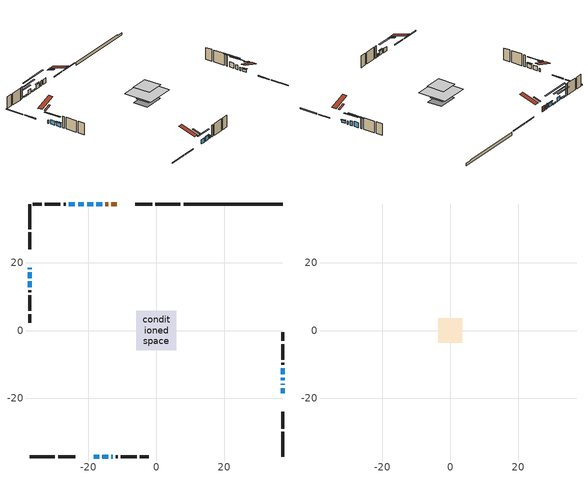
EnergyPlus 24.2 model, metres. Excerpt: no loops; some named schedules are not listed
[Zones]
conditioned space
 floor outside (Floor1 construction): -2.88,-2.88 -2.88,2.88 2.88,2.88 2.88,-2.88 z0.43
 floor adiabatic (AdiabaticFloorConstruction): -5.86,-5.86 -5.86,5.86 5.86,5.86 5.86,-5.86 z2.87
 floor foundation (Slab1 construction): -4.27,-3.05 -4.27,3.05 4.27,3.05 4.27,-3.05 z-0.79
 wall outside (RimJoist1 construction): 7.15,37.34 -0.28,37.34 / -37.34,-37.34 -29.91,-37.34 / -37.34,37.34 -37.34,29.91 / 37.34,-37.34 37.34,-29.91 z0.43:0.73
 wall outside (RimJoist2 construction): -1.21,37.34 -6.26,37.34 / -28.98,-37.34 -23.94,-37.34 / -37.34,28.98 -37.34,23.94 / 37.34,-28.98 37.34,-23.94 z0.43:0.73
 wall outside (AdiabaticWallConstruction 1): -11.67,37.34 -13.21,37.34 / -14.14,37.34 -15.04,37.34 z0.43:2.46
 wall outside (AdiabaticWallConstruction): -37.34,18.52 -37.34,18.13 / -13.21,-37.34 -12.87,-37.34 / 37.34,-16.07 37.34,-15.68 z0.43:1.65; -18.52,-37.34 -16.79,-37.34 / -37.34,17.2 -37.34,15.48 / -15.97,37.34 -17.7,37.34 / -15.87,-37.34 -14.14,-37.34 / -37.34,14.55 -37.34,12.82 / 37.34,-14.75 37.34,-13.88 / -21.33,37.34 -23.06,37.34 z0.43:2.16; 37.34,-18.52 37.34,-17 z0.43:1.5; -18.63,37.34 -20.41,37.34 z0.43:0.91; 37.34,-12.96 37.34,-11.08 z0.43:2.56; -23.99,37.34 -25.82,37.34 z0.43:1.04
 wall outside (Wall1 construction): -26.75,37.34 -27.35,37.34 / -11.94,-37.34 -11.34,-37.34 / -37.34,11.89 -37.34,11.29 / 37.34,-10.15 37.34,-9.55 z0.43:5.31
 wall outside (Wall2 construction): -28.28,37.34 -32.88,37.34 / -10.41,-37.34 -5.81,-37.34 / -37.34,10.36 -37.34,5.76 / 37.34,-8.62 37.34,-4.02 z0.43:5.31
 wall outside (Wall3 construction): -33.8,37.34 -36.41,37.34 / -4.88,-37.34 -2.28,-37.34 / -37.34,4.83 -37.34,2.23 / 37.34,-3.09 37.34,-0.48 z0.43:5.31
 wall foundation (FoundationWall1 construction): 8.08,37.34,-0.79 8.08,37.34,0.43 34.41,37.34,0.43 34.41,37.34,0.14 37.34,37.34,0.14 37.34,37.34,-0.79
 window (WindowConstruction 10): -37.34,18.52 -37.34,18.13 z0.43:1.65
 window (WindowConstruction 4): -18.52,-37.34 -16.79,-37.34 z0.43:2.16
 window (WindowConstruction 5): -37.34,17.2 -37.34,15.48 z0.43:2.16
 window (WindowConstruction 6): 37.34,-18.52 37.34,-17 z0.43:1.5
 window (WindowConstruction 7): -15.97,37.34 -17.7,37.34 z0.43:2.16
 window (WindowConstruction 8): -15.87,-37.34 -14.14,-37.34 z0.43:2.16
 window (WindowConstruction 11): -13.21,-37.34 -12.87,-37.34 z0.43:1.65
 window (WindowConstruction 9): -37.34,14.55 -37.34,12.82 z0.43:2.16
 window (WindowConstruction 13): -18.63,37.34 -20.41,37.34 z0.43:0.91
 window (WindowConstruction 12): 37.34,-16.07 37.34,-15.68 z0.43:1.65
 window (WindowConstruction): 37.34,-14.75 37.34,-13.89 z0.43:2.16
 window (WindowConstruction 1): 37.34,-12.96 37.34,-11.08 z0.43:2.56
 window (WindowConstruction 2): -21.33,37.34 -23.06,37.34 z0.43:2.16
 window (WindowConstruction 3): -23.99,37.34 -25.82,37.34 z0.43:1.04
 door (Door): -11.67,37.34 -13.21,37.34 z0.43:2.46
 door (Door 1): -14.14,37.34 -15.04,37.34 z0.43:2.46
 ceiling adiabatic (AdiabaticFloorConstruction): 5.86,-5.86 5.86,5.86 -5.86,5.86 -5.86,-5.86 z2.87
 roof outside (Roof2 construction): -10.74,37.34,5.31 -10.74,34.39,6.29 -9.96,34.39,6.29 -9.96,37.34,5.31; -19.45,-37.34,5.31 -19.45,-34.39,6.29 -20.23,-34.39,6.29 -20.23,-37.34,5.31; -37.34,19.45,5.31 -34.39,19.45,6.29 -34.39,20.23,6.29 -37.34,20.23,5.31; 37.34,-19.45,5.31 34.39,-19.45,6.29 34.39,-20.23,6.29 37.34,-20.23,5.31
attic - vented
 floor to conditioned space (Floor2 construction Reversed): -3.61,-3.61 -3.61,3.61 3.61,3.61 3.61,-3.61 z5.31
 roof outside (Roof1 construction): -9.04,37.34,5.31 -9.04,30.32,7.65 -7.18,30.32,7.65 -7.18,37.34,5.31; -21.16,-37.34,5.31 -21.16,-30.32,7.65 -23.01,-30.32,7.65 -23.01,-37.34,5.31; -37.34,21.16,5.31 -30.32,21.16,7.65 -30.32,23.01,7.65 -37.34,23.01,5.31; 37.34,-21.16,5.31 30.32,-21.16,7.65 30.32,-23.01,7.65 37.34,-23.01,5.31
shading: -14.15,-37.34 -21.16,-37.34 -21.16,-37.75 -14.15,-37.75 z4.8; -37.34,12.84 -37.34,19.84 -37.75,19.84 -37.75,12.84 z4.8; 37.34,-16.79 37.34,-18.72 37.75,-18.72 37.75,-16.79 z1.7; -17.9,37.34 -15.77,37.34 -15.77,37.75 -17.9,37.75 z2.36; -13.94,-37.34 -16.07,-37.34 -16.07,-37.75 -13.94,-37.75 z2.36; -37.34,12.62 -37.34,14.75 -37.75,14.75 -37.75,12.62 z2.36; -25.82,37.34 -13.22,37.34 -13.22,37.75 -25.82,37.75 z6.32; 37.34,-11.25 37.34,-17.39 37.75,-17.39 37.75,-11.25 z4.8; 37.34,-8.44 37.34,-15.6 37.75,-15.6 37.75,-8.44 z5.2; -25.7,37.34 -18.69,37.34 -18.69,37.75 -25.7,37.75 z4.8; -28.46,37.34 -21.35,37.34 -21.35,37.75 -28.46,37.75 z3.68
[Building]
Building 1: Terrain=Suburbs
[Site:Location]
Erieau AUT_ON: Latitude {deg}=42.25; Longitude {deg}=-81.9; Time Zone {hr}=-5; Elevation {m}=178; Keep Site Location Information=Yes
[Site:GroundTemperature:Shallow]
5.2292, 3.30147, 3.1471, 4.0619, 7.73432, 11.3896, 14.5586, 16.5661, 16.7366, 15.1039, 12.0157, 8.47254
[Site:WaterMainsTemperature]
Calculation Method=Schedule; Temperature Schedule=mains temperature schedule
[Material] Roughness=Rough; Thermal Absorptance=0.9
Name | Thickness {m} | Conductivity {W/m-K} | Density {kg/m3} | Specific Heat {J/kg-K} | Solar Absorptance | Visible Absorptance
asphalt or fiberglass shingles | 0.00635 | 0.162714 | 1121.4 | 1465.45 | 0.4 | 0.4
ceiling stud and cavity | 0.0889 | 7.21176 | 20.9862 | 1087.66 | 0.7 | 0.7
concrete 4.0 in. | 0.1016 | 1.803125 | 2242.8 | 837.4 | 0.7 | 0.7
concrete 8.0 in. | 0.2032 | 1.803125 | 2242.8 | 837.4 | 0.7 | 0.7
door material | 0.04445 | 0.0451087 | 512.64 | 1214.23 | 0.7 | 0.7
door material 1 | 0.04445 | 0.188738 | 512.64 | 1214.23 | 0.7 | 0.7
floor covering | 0.0127 | 0.0433444 | 54.468 | 1339.84 | 0.6 | 0.6
floor rigid ins; wall rigid ins | 0.512978 | 0.029427 | 32.04 | 1214.23 | 0.7 | 0.7
floor stud and cavity | 0.1397 | 1.58053 | 92.3553 | 1139.71 | 0.7 | 0.7
floor stud and cavity 1 | 0.1397 | 1.75129 | 37.0049 | 1207.88 | 0.7 | 0.7
furniture material conditioned space 1 | 0.1524 | 0.115458 | 640.8 | 1214.23 | 0.6 | 0.6
gypsum board | 0.0127 | 0.160291 | 801 | 837.4 | 0.6 | 0.6
gypsum board 1 | 0.00254 | 0.160291 | 801 | 837.4 | 0.6 | 0.6
osb sheathing 0.5 in. | 0.0127 | 0.115458 | 512.64 | 1214.23 | 0.7 | 0.7
osb sheathing 0.75 in. | 0.01905 | 0.115458 | 512.64 | 1214.23 | 0.7 | 0.7
rim joist stud and cavity | 0.0508 | 0.177588 | 50.32683 | 1063.81 | 0.6 | 0.6
rim joist stud and cavity 1 | 0.0508 | 0.126838 | 50.32683 | 1063.81 | 0.6 | 0.6
roof stud and cavity | 0.2032 | 0.129259 | 78.34581 | 1123.46 | 0.7 | 0.7
wall stud and cavity | 0.1397 | 0.108238 | 139.0536 | 1170.24 | 0.7 | 0.7
wall stud and cavity 1 | 0.1397 | 0.881628 | 139.0536 | 1170.24 | 0.7 | 0.7
wall stud and cavity 2 | 0.1397 | 0.86246 | 139.0536 | 1170.24 | 0.7 | 0.7
wall stud and cavity 3 | 0.0889 | 0.380278 | 52.3479 | 1209.89 | 0.7 | 0.7
wall stud and cavity 4 | 0.0889 | 0.391764 | 83.0341 | 1211.67 | 0.7 | 0.7
wood siding | 0.0254 | 0.102417 | 544.68 | 1172.36 | 0.74 | 0.74
wood siding 1; wood siding 2; wood siding 3 | 0.0254 | 0.102417 | 544.68 | 1172.36 | 0.7 | 0.7
[WindowMaterial:SimpleGlazingSystem]
Name | U-Factor {W/m2-K} | Solar Heat Gain Coefficient
WindowMaterial | 2.97414 | 0.57
WindowMaterial 1 | 2.97073 | 0.6
WindowMaterial 2 | 3.0383 | 0.46
WindowMaterial 3 | 3.01672 | 0.51
WindowMaterial 4 | 2.992306 | 0.59
WindowMaterial 5 | 5.20843 | 0.66
WindowMaterial 6 | 3.05079 | 0.43
[Construction]
AdiabaticFloorConstruction: floor stud and cavity 1, floor rigid ins, osb sheathing 0.75 in., floor covering
AdiabaticWallConstruction: wood siding 2, wall rigid ins, wall stud and cavity 3, gypsum board
AdiabaticWallConstruction 1: wood siding 3, wall rigid ins, wall stud and cavity 3, gypsum board
Door: door material
Door 1: door material 1
Floor1 construction: floor stud and cavity, osb sheathing 0.75 in., floor covering
Floor2 construction Reversed: gypsum board 1, ceiling stud and cavity
FoundationWall1 construction: concrete 8.0 in.
furniture construction conditioned space 1: furniture material conditioned space 1
PartitionWallConstruction: gypsum board, wall stud and cavity 4, gypsum board
RimJoist1 construction: wood siding 1, rim joist stud and cavity
RimJoist2 construction: wood siding 1, rim joist stud and cavity 1
Roof1 construction: asphalt or fiberglass shingles
Roof2 construction: asphalt or fiberglass shingles, osb sheathing 0.75 in., roof stud and cavity, gypsum board
Slab1 construction: concrete 4.0 in.
Wall1 construction: wood siding, osb sheathing 0.5 in., wall stud and cavity, gypsum board
Wall2 construction: wood siding, osb sheathing 0.5 in., wall stud and cavity 1, gypsum board
Wall3 construction: wood siding, osb sheathing 0.5 in., wall stud and cavity 2, gypsum board
WindowConstruction; WindowConstruction 2; WindowConstruction 4; WindowConstruction 5; WindowConstruction 7; WindowConstruction 8; WindowConstruction 9: WindowMaterial
WindowConstruction 1: WindowMaterial 1
WindowConstruction 10; WindowConstruction 12: WindowMaterial 4
WindowConstruction 11: WindowMaterial 5
WindowConstruction 13: WindowMaterial 6
WindowConstruction 3: WindowMaterial 2
WindowConstruction 6: WindowMaterial 3
[Zone] Multiplier=1; Part of Total Floor Area=Yes
Name | Volume {m3}
attic - vented | 19.7801
conditioned space | 471.7
[Space]
Name | Zone | Volume {m3}
attic - vented 1 | attic - vented | 19.7801
conditioned space 1 | conditioned space | 471.7
[ZoneInfiltration:EffectiveLeakageArea]
infil attic - vented 1: Zone or Space=attic - vented 1; Schedule=Always On Discrete; Effective Air Leakage Area {cm2}=2497.44; Stack Coefficient=0.000162851; Wind Coefficient=8.62214e-06
[ZoneMixing]
whole house fan mix: Zone or Space=attic - vented; Schedule=Always On Continuous; Design Flow Rate Calculation Method=Flow/Zone; Design Flow Rate {m3/s}=0; Source Zone or Space=conditioned space
[SurfaceProperty:ExposedFoundationPerimeter]
Slab1: Exposed Perimeter Calculation Method=TotalExposedPerimeter; Total Exposed Perimeter {m}=29.262
[InternalMass] Zone or ZoneList=conditioned space; Space or SpaceList=conditioned space 1
Name | Construction | Surface Area {m2}
furniture mass conditioned space 1 | furniture construction conditioned space 1 | 89.0359
partition wall mass | PartitionWallConstruction | 222.59
[Lights]
interior lighting: Zone or ZoneList or Space or SpaceList=conditioned space 1; Schedule=interior lighting schedule; Design Level Calculation Method=LightingLevel; Lighting Level {W}=343.2; Return Air Fraction=0; Fraction Radiant=0.6; Fraction Visible=0.2; Fraction Replaceable=1
[People]
occupants: Zone or ZoneList or Space or SpaceList=conditioned space 1; Number of People Schedule=occupants schedule; Number of People Calculation Method=People; Number of People=3; Fraction Radiant=0.314171; Sensible Heat Fraction=0.56303; Activity Level Schedule=occupants activity schedule; Carbon Dioxide Generation Rate {m3/s-W}=0; Enable ASHRAE 55 Comfort Warnings=No; Mean Radiant Temperature Calculation Type=EnclosureAveraged
[ElectricEquipment] Zone or ZoneList or Space or SpaceList=conditioned space 1; Design Level Calculation Method=EquipmentLevel
Name | Schedule | Design Level {W} | Fraction Latent | Fraction Radiant | Fraction Lost
clothes dryer | clothes dryer schedule | 140.772 | 0.015 | 0.081 | 0.85
clothes washer | clothes washer schedule | 32.1985 | 0.03 | 0.162 | 0.7
cooking range | cooking range schedule | 215.147 | 0.08 | 0.432 | 0.2
dishwasher | dishwasher schedule | 66.8632 | 0.3 | 0.18 | 0.4
fridge | fridge schedule | 72.9452 | 0 | 0.6 | 0
mech vent bath fan 0 | mech vent bath fan 0 schedule | 50.2 | 0 | 0 | 1
mech vent house fan | mech vent house fan schedule | 0 | 0 | 0 | 1
mech vent house fan cfis | mech vent house fan cfis schedule | 0 | 0 | 0 | 0
misc plug loads | misc plug loads schedule | 494.7 | 0.045 | 0.513 | 0.1
whole house fan | Always On Discrete | 0 | 0 | 0 | 1
[OtherEquipment] Zone or ZoneList or Space or SpaceList=conditioned space 1; Design Level Calculation Method=EquipmentLevel
Name | Fuel Type | Schedule | Design Level {W} | Fraction Latent | Fraction Radiant | Fraction Lost
clothes dryer 1 | Electricity | clothes dryer schedule | 0 | 0.015 | 0.081 | 0.85
cooking range 1 | Electricity | cooking range schedule | 0 | 0.08 | 0.432 | 0.2
general water use latent | None | general water use schedule | 62.594 | 1 | 0 | 0
general water use sensible | None | general water use schedule | -61.6891 | 0 | 0.6 | 0
mech vent house fan latent load | None | Always On Discrete | 0 | 1 | 0 | 0
mech vent house fan sensible load | None | Always On Discrete | 0 | 0 | 0 | 0
water heater energy adjustment1 | NaturalGas | Always On Discrete | 0.01 | 0 | 0 | 1
[ZoneInfiltration:DesignFlowRate] Zone or ZoneList or Space or SpaceList=conditioned space 1; Schedule=Always On Discrete; Design Flow Rate Calculation Method=Flow/Zone; Design Flow Rate {m3/s}=0
infil flow; natural vent flow; whole house fan flow
[Foundation:Kiva]
Foundation Kiva 1: Initial Indoor Air Temperature {C}=18; Wall Height Above Grade {m}=0.429981; Wall Depth Below Slab {m}=0.2032
[Foundation:Kiva:Settings]
Soil Conductivity {W/m-K}=0.849921; Soil Density {kg/m3}=1842.3; Soil Specific Heat {J/kg-K}=418.7; Ground Solar Absorptivity=0.9; Ground Thermal Absorptivity=0.9; Ground Surface Roughness {m}=0.03; Far-Field Width {m}=40; Deep-Ground Boundary Condition=ZeroFlux; Deep-Ground Depth {m}=40; Minimum Cell Dimension {m}=0.2; Maximum Cell Growth Coefficient=3; Simulation Timestep=Timestep
[Exterior:Lights]
exterior lighting: Schedule=exterior lighting schedule; Design Level {W}=75.6
[Schedule:Constant]
Name | Hourly Value
Always On Continuous; mech vent house fan schedule; mech vent house fan cfis schedule; Always On Discrete | 1
occupants activity schedule | 117.228
fridge schedule | 0
[Schedule:Week:Daily]
interior lighting schedule Week Rule - Jan1-Jan27: interior lighting schedule day, interior lighting schedule day, interior lighting schedule day, interior lighting schedule day, interior lighting schedule day, interior lighting schedule day, interior lighting schedule day, interior lighting schedule default day, interior lighting schedule default day, interior lighting schedule default day, interior lighting schedule default day, interior lighting schedule default day
interior lighting schedule Week Rule - Jan28-Feb3: interior lighting schedule day, interior lighting schedule day, interior lighting schedule day, interior lighting schedule day, interior lighting schedule day 1, interior lighting schedule day 1, interior lighting schedule day 1, interior lighting schedule default day, interior lighting schedule default day, interior lighting schedule default day, interior lighting schedule default day, interior lighting schedule default day
interior lighting schedule Week Rule - Feb4-Feb24: interior lighting schedule day 1, interior lighting schedule day 1, interior lighting schedule day 1, interior lighting schedule day 1, interior lighting schedule day 1, interior lighting schedule day 1, interior lighting schedule day 1, interior lighting schedule default day, interior lighting schedule default day, interior lighting schedule default day, interior lighting schedule default day, interior lighting schedule default day
interior lighting schedule Week Rule - Feb25-Mar3: interior lighting schedule day 1, interior lighting schedule day 1, interior lighting schedule day 1, interior lighting schedule day 1, interior lighting schedule day 2, interior lighting schedule day 2, interior lighting schedule day 2, interior lighting schedule default day, interior lighting schedule default day, interior lighting schedule default day, interior lighting schedule default day, interior lighting schedule default day
interior lighting schedule Week Rule - Mar4-Mar31: interior lighting schedule day 2, interior lighting schedule day 2, interior lighting schedule day 2, interior lighting schedule day 2, interior lighting schedule day 2, interior lighting schedule day 2, interior lighting schedule day 2, interior lighting schedule default day, interior lighting schedule default day, interior lighting schedule default day, interior lighting schedule default day, interior lighting schedule default day
interior lighting schedule Week Rule - Apr1-Apr28: interior lighting schedule day 3, interior lighting schedule day 3, interior lighting schedule day 3, interior lighting schedule day 3, interior lighting schedule day 3, interior lighting schedule day 3, interior lighting schedule day 3, interior lighting schedule default day, interior lighting schedule default day, interior lighting schedule default day, interior lighting schedule default day, interior lighting schedule default day
interior lighting schedule Week Rule - Apr29-May5: interior lighting schedule day 3, interior lighting schedule day 3, interior lighting schedule day 4, interior lighting schedule day 4, interior lighting schedule day 4, interior lighting schedule day 4, interior lighting schedule day 4, interior lighting schedule default day, interior lighting schedule default day, interior lighting schedule default day, interior lighting schedule default day, interior lighting schedule default day
interior lighting schedule Week Rule - May6-May26: interior lighting schedule day 4, interior lighting schedule day 4, interior lighting schedule day 4, interior lighting schedule day 4, interior lighting schedule day 4, interior lighting schedule day 4, interior lighting schedule day 4, interior lighting schedule default day, interior lighting schedule default day, interior lighting schedule default day, interior lighting schedule default day, interior lighting schedule default day
interior lighting schedule Week Rule - May27-Jun2: interior lighting schedule day 4, interior lighting schedule day 4, interior lighting schedule day 4, interior lighting schedule day 4, interior lighting schedule day 4, interior lighting schedule day 5, interior lighting schedule day 5, interior lighting schedule default day, interior lighting schedule default day, interior lighting schedule default day, interior lighting schedule default day, interior lighting schedule default day
interior lighting schedule Week Rule - Jun3-Jun30: interior lighting schedule day 5, interior lighting schedule day 5, interior lighting schedule day 5, interior lighting schedule day 5, interior lighting schedule day 5, interior lighting schedule day 5, interior lighting schedule day 5, interior lighting schedule default day, interior lighting schedule default day, interior lighting schedule default day, interior lighting schedule default day, interior lighting schedule default day
interior lighting schedule Week Rule - Jul1-Jul28: interior lighting schedule day 6, interior lighting schedule day 6, interior lighting schedule day 6, interior lighting schedule day 6, interior lighting schedule day 6, interior lighting schedule day 6, interior lighting schedule day 6, interior lighting schedule default day, interior lighting schedule default day, interior lighting schedule default day, interior lighting schedule default day, interior lighting schedule default day
interior lighting schedule Week Rule - Jul29-Aug4: interior lighting schedule day 6, interior lighting schedule day 6, interior lighting schedule day 6, interior lighting schedule day 7, interior lighting schedule day 7, interior lighting schedule day 7, interior lighting schedule day 7, interior lighting schedule default day, interior lighting schedule default day, interior lighting schedule default day, interior lighting schedule default day, interior lighting schedule default day
interior lighting schedule Week Rule - Aug5-Aug25: interior lighting schedule day 7, interior lighting schedule day 7, interior lighting schedule day 7, interior lighting schedule day 7, interior lighting schedule day 7, interior lighting schedule day 7, interior lighting schedule day 7, interior lighting schedule default day, interior lighting schedule default day, interior lighting schedule default day, interior lighting schedule default day, interior lighting schedule default day
interior lighting schedule Week Rule - Aug26-Sep1: interior lighting schedule day 7, interior lighting schedule day 7, interior lighting schedule day 7, interior lighting schedule day 7, interior lighting schedule day 7, interior lighting schedule day 7, interior lighting schedule day 8, interior lighting schedule default day, interior lighting schedule default day, interior lighting schedule default day, interior lighting schedule default day, interior lighting schedule default day
interior lighting schedule Week Rule - Sep2-Sep29: interior lighting schedule day 8, interior lighting schedule day 8, interior lighting schedule day 8, interior lighting schedule day 8, interior lighting schedule day 8, interior lighting schedule day 8, interior lighting schedule day 8, interior lighting schedule default day, interior lighting schedule default day, interior lighting schedule default day, interior lighting schedule default day, interior lighting schedule default day
interior lighting schedule Week Rule - Sep30-Oct6: interior lighting schedule day 8, interior lighting schedule day 9, interior lighting schedule day 9, interior lighting schedule day 9, interior lighting schedule day 9, interior lighting schedule day 9, interior lighting schedule day 9, interior lighting schedule default day, interior lighting schedule default day, interior lighting schedule default day, interior lighting schedule default day, interior lighting schedule default day
interior lighting schedule Week Rule - Oct7-Oct27: interior lighting schedule day 9, interior lighting schedule day 9, interior lighting schedule day 9, interior lighting schedule day 9, interior lighting schedule day 9, interior lighting schedule day 9, interior lighting schedule day 9, interior lighting schedule default day, interior lighting schedule default day, interior lighting schedule default day, interior lighting schedule default day, interior lighting schedule default day
interior lighting schedule Week Rule - Oct28-Nov3: interior lighting schedule day 9, interior lighting schedule day 9, interior lighting schedule day 9, interior lighting schedule day 9, interior lighting schedule day 10, interior lighting schedule day 10, interior lighting schedule day 10, interior lighting schedule default day, interior lighting schedule default day, interior lighting schedule default day, interior lighting schedule default day, interior lighting schedule default day
interior lighting schedule Week Rule - Nov4-Nov24: interior lighting schedule day 10, interior lighting schedule day 10, interior lighting schedule day 10, interior lighting schedule day 10, interior lighting schedule day 10, interior lighting schedule day 10, interior lighting schedule day 10, interior lighting schedule default day, interior lighting schedule default day, interior lighting schedule default day, interior lighting schedule default day, interior lighting schedule default day
interior lighting schedule Week Rule - Nov25-Dec1: interior lighting schedule day 10, interior lighting schedule day 10, interior lighting schedule day 10, interior lighting schedule day 10, interior lighting schedule day 10, interior lighting schedule day 10, interior lighting schedule day 11, interior lighting schedule default day, interior lighting schedule default day, interior lighting schedule default day, interior lighting schedule default day, interior lighting schedule default day
interior lighting schedule Week Rule - Dec2-Dec31: interior lighting schedule day 11, interior lighting schedule day 11, interior lighting schedule day 11, interior lighting schedule day 11, interior lighting schedule day 11, interior lighting schedule day 11, interior lighting schedule day 11, interior lighting schedule default day, interior lighting schedule default day, interior lighting schedule default day, interior lighting schedule default day, interior lighting schedule default day
occupants schedule Week Rule - Jan1-Dec31: occupants schedule day, occupants schedule day, occupants schedule day, occupants schedule day, occupants schedule day, occupants schedule day, occupants schedule day, occupants schedule default day, occupants schedule default day, occupants schedule default day, occupants schedule default day, occupants schedule default day
clothes dryer schedule Week Rule - Jan1-Dec31: clothes dryer schedule day, clothes dryer schedule day, clothes dryer schedule day, clothes dryer schedule day, clothes dryer schedule day, clothes dryer schedule day, clothes dryer schedule day, clothes dryer schedule default day, clothes dryer schedule default day, clothes dryer schedule default day, clothes dryer schedule default day, clothes dryer schedule default day
clothes washer schedule Week Rule - Jan1-Dec31: clothes washer schedule day, clothes washer schedule day, clothes washer schedule day, clothes washer schedule day, clothes washer schedule day, clothes washer schedule day, clothes washer schedule day, clothes washer schedule default day, clothes washer schedule default day, clothes washer schedule default day, clothes washer schedule default day, clothes washer schedule default day
cooking range schedule Week Rule - Jan1-Dec31: cooking range schedule day, cooking range schedule day, cooking range schedule day, cooking range schedule day, cooking range schedule day, cooking range schedule day, cooking range schedule day, cooking range schedule default day, cooking range schedule default day, cooking range schedule default day, cooking range schedule default day, cooking range schedule default day
dishwasher schedule Week Rule - Jan1-Dec31: dishwasher schedule day, dishwasher schedule day, dishwasher schedule day, dishwasher schedule day, dishwasher schedule day, dishwasher schedule day, dishwasher schedule day, dishwasher schedule default day, dishwasher schedule default day, dishwasher schedule default day, dishwasher schedule default day, dishwasher schedule default day
mech vent bath fan 0 schedule Week Rule - Jan1-Dec31: mech vent bath fan 0 schedule day, mech vent bath fan 0 schedule day, mech vent bath fan 0 schedule day, mech vent bath fan 0 schedule day, mech vent bath fan 0 schedule day, mech vent bath fan 0 schedule day, mech vent bath fan 0 schedule day, mech vent bath fan 0 schedule default day, mech vent bath fan 0 schedule default day, mech vent bath fan 0 schedule default day, mech vent bath fan 0 schedule default day, mech vent bath fan 0 schedule default day
misc plug loads schedule Week Rule - Jan1-Dec31: misc plug loads schedule day, misc plug loads schedule day, misc plug loads schedule day, misc plug loads schedule day, misc plug loads schedule day, misc plug loads schedule day, misc plug loads schedule day, misc plug loads schedule default day, misc plug loads schedule default day, misc plug loads schedule default day, misc plug loads schedule default day, misc plug loads schedule default day
general water use schedule Week Rule - Jan1-Dec31: general water use schedule day, general water use schedule day, general water use schedule day, general water use schedule day, general water use schedule day, general water use schedule day, general water use schedule day, general water use schedule default day, general water use schedule default day, general water use schedule default day, general water use schedule default day, general water use schedule default day
exterior lighting schedule Week Rule - Jan1-Jan27: exterior lighting schedule day, exterior lighting schedule day, exterior lighting schedule day, exterior lighting schedule day, exterior lighting schedule day, exterior lighting schedule day, exterior lighting schedule day, exterior lighting schedule default day, exterior lighting schedule default day, exterior lighting schedule default day, exterior lighting schedule default day, exterior lighting schedule default day
exterior lighting schedule Week Rule - Jan28-Feb3: exterior lighting schedule day, exterior lighting schedule day, exterior lighting schedule day, exterior lighting schedule day, exterior lighting schedule day 1, exterior lighting schedule day 1, exterior lighting schedule day 1, exterior lighting schedule default day, exterior lighting schedule default day, exterior lighting schedule default day, exterior lighting schedule default day, exterior lighting schedule default day
exterior lighting schedule Week Rule - Feb4-Feb24: exterior lighting schedule day 1, exterior lighting schedule day 1, exterior lighting schedule day 1, exterior lighting schedule day 1, exterior lighting schedule day 1, exterior lighting schedule day 1, exterior lighting schedule day 1, exterior lighting schedule default day, exterior lighting schedule default day, exterior lighting schedule default day, exterior lighting schedule default day, exterior lighting schedule default day
exterior lighting schedule Week Rule - Feb25-Mar3: exterior lighting schedule day 1, exterior lighting schedule day 1, exterior lighting schedule day 1, exterior lighting schedule day 1, exterior lighting schedule day 2, exterior lighting schedule day 2, exterior lighting schedule day 2, exterior lighting schedule default day, exterior lighting schedule default day, exterior lighting schedule default day, exterior lighting schedule default day, exterior lighting schedule default day
exterior lighting schedule Week Rule - Mar4-Mar31: exterior lighting schedule day 2, exterior lighting schedule day 2, exterior lighting schedule day 2, exterior lighting schedule day 2, exterior lighting schedule day 2, exterior lighting schedule day 2, exterior lighting schedule day 2, exterior lighting schedule default day, exterior lighting schedule default day, exterior lighting schedule default day, exterior lighting schedule default day, exterior lighting schedule default day
exterior lighting schedule Week Rule - Apr1-Apr28: exterior lighting schedule day 3, exterior lighting schedule day 3, exterior lighting schedule day 3, exterior lighting schedule day 3, exterior lighting schedule day 3, exterior lighting schedule day 3, exterior lighting schedule day 3, exterior lighting schedule default day, exterior lighting schedule default day, exterior lighting schedule default day, exterior lighting schedule default day, exterior lighting schedule default day
exterior lighting schedule Week Rule - Apr29-May5: exterior lighting schedule day 3, exterior lighting schedule day 3, exterior lighting schedule day 4, exterior lighting schedule day 4, exterior lighting schedule day 4, exterior lighting schedule day 4, exterior lighting schedule day 4, exterior lighting schedule default day, exterior lighting schedule default day, exterior lighting schedule default day, exterior lighting schedule default day, exterior lighting schedule default day
exterior lighting schedule Week Rule - May6-May26: exterior lighting schedule day 4, exterior lighting schedule day 4, exterior lighting schedule day 4, exterior lighting schedule day 4, exterior lighting schedule day 4, exterior lighting schedule day 4, exterior lighting schedule day 4, exterior lighting schedule default day, exterior lighting schedule default day, exterior lighting schedule default day, exterior lighting schedule default day, exterior lighting schedule default day
exterior lighting schedule Week Rule - May27-Jun2: exterior lighting schedule day 4, exterior lighting schedule day 4, exterior lighting schedule day 4, exterior lighting schedule day 4, exterior lighting schedule day 4, exterior lighting schedule day 5, exterior lighting schedule day 5, exterior lighting schedule default day, exterior lighting schedule default day, exterior lighting schedule default day, exterior lighting schedule default day, exterior lighting schedule default day
exterior lighting schedule Week Rule - Jun3-Jun30: exterior lighting schedule day 5, exterior lighting schedule day 5, exterior lighting schedule day 5, exterior lighting schedule day 5, exterior lighting schedule day 5, exterior lighting schedule day 5, exterior lighting schedule day 5, exterior lighting schedule default day, exterior lighting schedule default day, exterior lighting schedule default day, exterior lighting schedule default day, exterior lighting schedule default day
exterior lighting schedule Week Rule - Jul1-Jul28: exterior lighting schedule day 6, exterior lighting schedule day 6, exterior lighting schedule day 6, exterior lighting schedule day 6, exterior lighting schedule day 6, exterior lighting schedule day 6, exterior lighting schedule day 6, exterior lighting schedule default day, exterior lighting schedule default day, exterior lighting schedule default day, exterior lighting schedule default day, exterior lighting schedule default day
exterior lighting schedule Week Rule - Jul29-Aug4: exterior lighting schedule day 6, exterior lighting schedule day 6, exterior lighting schedule day 6, exterior lighting schedule day 7, exterior lighting schedule day 7, exterior lighting schedule day 7, exterior lighting schedule day 7, exterior lighting schedule default day, exterior lighting schedule default day, exterior lighting schedule default day, exterior lighting schedule default day, exterior lighting schedule default day
exterior lighting schedule Week Rule - Aug5-Aug25: exterior lighting schedule day 7, exterior lighting schedule day 7, exterior lighting schedule day 7, exterior lighting schedule day 7, exterior lighting schedule day 7, exterior lighting schedule day 7, exterior lighting schedule day 7, exterior lighting schedule default day, exterior lighting schedule default day, exterior lighting schedule default day, exterior lighting schedule default day, exterior lighting schedule default day
exterior lighting schedule Week Rule - Aug26-Sep1: exterior lighting schedule day 7, exterior lighting schedule day 7, exterior lighting schedule day 7, exterior lighting schedule day 7, exterior lighting schedule day 7, exterior lighting schedule day 7, exterior lighting schedule day 8, exterior lighting schedule default day, exterior lighting schedule default day, exterior lighting schedule default day, exterior lighting schedule default day, exterior lighting schedule default day
exterior lighting schedule Week Rule - Sep2-Sep29: exterior lighting schedule day 8, exterior lighting schedule day 8, exterior lighting schedule day 8, exterior lighting schedule day 8, exterior lighting schedule day 8, exterior lighting schedule day 8, exterior lighting schedule day 8, exterior lighting schedule default day, exterior lighting schedule default day, exterior lighting schedule default day, exterior lighting schedule default day, exterior lighting schedule default day
exterior lighting schedule Week Rule - Sep30-Oct6: exterior lighting schedule day 8, exterior lighting schedule day 9, exterior lighting schedule day 9, exterior lighting schedule day 9, exterior lighting schedule day 9, exterior lighting schedule day 9, exterior lighting schedule day 9, exterior lighting schedule default day, exterior lighting schedule default day, exterior lighting schedule default day, exterior lighting schedule default day, exterior lighting schedule default day
exterior lighting schedule Week Rule - Oct7-Oct27: exterior lighting schedule day 9, exterior lighting schedule day 9, exterior lighting schedule day 9, exterior lighting schedule day 9, exterior lighting schedule day 9, exterior lighting schedule day 9, exterior lighting schedule day 9, exterior lighting schedule default day, exterior lighting schedule default day, exterior lighting schedule default day, exterior lighting schedule default day, exterior lighting schedule default day
exterior lighting schedule Week Rule - Oct28-Nov3: exterior lighting schedule day 9, exterior lighting schedule day 9, exterior lighting schedule day 9, exterior lighting schedule day 9, exterior lighting schedule day 10, exterior lighting schedule day 10, exterior lighting schedule day 10, exterior lighting schedule default day, exterior lighting schedule default day, exterior lighting schedule default day, exterior lighting schedule default day, exterior lighting schedule default day
[Schedule:Year]
interior lighting schedule: interior lighting schedule Week Rule - Jan1-Jan27, 1, 1, 1, 27, interior lighting schedule Week Rule - Jan28-Feb3, 1, 28, 2, 3, interior lighting schedule Week Rule - Feb4-Feb24, 2, 4, 2, 24, interior lighting schedule Week Rule - Feb25-Mar3, 2, 25, 3, 3, interior lighting schedule Week Rule - Mar4-Mar31, 3, 4, 3, 31, interior lighting schedule Week Rule - Apr1-Apr28, 4, 1, 4, 28, interior lighting schedule Week Rule - Apr29-May5, 4, 29, 5, 5, interior lighting schedule Week Rule - May6-May26, 5, 6, 5, 26, interior lighting schedule Week Rule - May27-Jun2, 5, 27, 6, 2, interior lighting schedule Week Rule - Jun3-Jun30, 6, 3, 6, 30, interior lighting schedule Week Rule - Jul1-Jul28, 7, 1, 7, 28, interior lighting schedule Week Rule - Jul29-Aug4, 7, 29, 8, 4, interior lighting schedule Week Rule - Aug5-Aug25, 8, 5, 8, 25, interior lighting schedule Week Rule - Aug26-Sep1, 8, 26, 9, 1, interior lighting schedule Week Rule - Sep2-Sep29, 9, 2, 9, 29, interior lighting schedule Week Rule - Sep30-Oct6, 9, 30, 10, 6, interior lighting schedule Week Rule - Oct7-Oct27, 10, 7, 10, 27, interior lighting schedule Week Rule - Oct28-Nov3, 10, 28, 11, 3, interior lighting schedule Week Rule - Nov4-Nov24, 11, 4, 11, 24, interior lighting schedule Week Rule - Nov25-Dec1, 11, 25, 12, 1, interior lighting schedule Week Rule - Dec2-Dec31, 12, 2, 12, 31
occupants schedule: occupants schedule Week Rule - Jan1-Dec31, 1, 1, 12, 31
clothes dryer schedule: clothes dryer schedule Week Rule - Jan1-Dec31, 1, 1, 12, 31
clothes washer schedule: clothes washer schedule Week Rule - Jan1-Dec31, 1, 1, 12, 31
cooking range schedule: cooking range schedule Week Rule - Jan1-Dec31, 1, 1, 12, 31
dishwasher schedule: dishwasher schedule Week Rule - Jan1-Dec31, 1, 1, 12, 31
mech vent bath fan 0 schedule: mech vent bath fan 0 schedule Week Rule - Jan1-Dec31, 1, 1, 12, 31
misc plug loads schedule: misc plug loads schedule Week Rule - Jan1-Dec31, 1, 1, 12, 31
general water use schedule: general water use schedule Week Rule - Jan1-Dec31, 1, 1, 12, 31
exterior lighting schedule: exterior lighting schedule Week Rule - Jan1-Jan27, 1, 1, 1, 27, exterior lighting schedule Week Rule - Jan28-Feb3, 1, 28, 2, 3, exterior lighting schedule Week Rule - Feb4-Feb24, 2, 4, 2, 24, exterior lighting schedule Week Rule - Feb25-Mar3, 2, 25, 3, 3, exterior lighting schedule Week Rule - Mar4-Mar31, 3, 4, 3, 31, exterior lighting schedule Week Rule - Apr1-Apr28, 4, 1, 4, 28, exterior lighting schedule Week Rule - Apr29-May5, 4, 29, 5, 5, exterior lighting schedule Week Rule - May6-May26, 5, 6, 5, 26, exterior lighting schedule Week Rule - May27-Jun2, 5, 27, 6, 2, exterior lighting schedule Week Rule - Jun3-Jun30, 6, 3, 6, 30, exterior lighting schedule Week Rule - Jul1-Jul28, 7, 1, 7, 28, exterior lighting schedule Week Rule - Jul29-Aug4, 7, 29, 8, 4, exterior lighting schedule Week Rule - Aug5-Aug25, 8, 5, 8, 25, exterior lighting schedule Week Rule - Aug26-Sep1, 8, 26, 9, 1, exterior lighting schedule Week Rule - Sep2-Sep29, 9, 2, 9, 29, exterior lighting schedule Week Rule - Sep30-Oct6, 9, 30, 10, 6, exterior lighting schedule Week Rule - Oct7-Oct27, 10, 7, 10, 27, exterior lighting schedule Week Rule - Oct28-Nov3, 10, 28, 11, 3, exterior lighting schedule Week Rule - Nov4-Nov24, 11, 4, 11, 24, exterior lighting schedule Week Rule - Nov25-Dec1, 11, 25, 12, 1, exterior lighting schedule Week Rule - Dec2-Dec31, 12, 2, 12, 31
[Schedule:Compact]
mains temperature schedule: Through: 01/01, For: AllDays, Until: 24:00, 8.89333, Through: 01/02, For: AllDays, Until: 24:00, 8.82722, Through: 01/03, For: AllDays, Until: 24:00, 8.76167, Through: 01/04, For: AllDays, Until: 24:00, 8.69778, Through: 01/05, For: AllDays, Until: 24:00, 8.635, Through: 01/06, For: AllDays, Until: 24:00, 8.57333, Through: 01/07, For: AllDays, Until: 24:00, 8.51333, Through: 01/08, For: AllDays, Until: 24:00, 8.455, Through: 01/09, For: AllDays, Until: 24:00, 8.39778, Through: 01/10, For: AllDays, Until: 24:00, 8.34167, Through: 01/11, For: AllDays, Until: 24:00, 8.28722, Through: 01/12, For: AllDays, Until: 24:00, 8.23444, Through: 01/13, For: AllDays, Until: 24:00, 8.18278, Through: 01/14, For: AllDays, Until: 24:00, 8.13222, Through: 01/15, For: AllDays, Until: 24:00, 8.08389, Through: 01/16, For: AllDays, Until: 24:00, 8.03667, Through: 01/17, For: AllDays, Until: 24:00, 7.99111, Through: 01/18, For: AllDays, Until: 24:00, 7.94667, Through: 01/19, For: AllDays, Until: 24:00, 7.90389, Through: 01/20, For: AllDays, Until: 24:00, 7.86278, Through: 01/21, For: AllDays, Until: 24:00, 7.82333, Through: 01/22, For: AllDays, Until: 24:00, 7.78556, Through: 01/23, For: AllDays, Until: 24:00, 7.74889, Through: 01/24, For: AllDays, Until: 24:00, 7.71444, Through: 01/25, For: AllDays, Until: 24:00, 7.68111, Through: 01/26, For: AllDays, Until: 24:00, 7.64944, Through: 01/27, For: AllDays, Until: 24:00, 7.61944, Through: 01/28, For: AllDays, Until: 24:00, 7.59111, Through: 01/29, For: AllDays, Until: 24:00, 7.56444, Through: 01/30, For: AllDays, Until: 24:00, 7.53944, Through: 01/31, For: AllDays, Until: 24:00, 7.51611, Through: 02/01, For: AllDays, Until: 24:00, 7.49444, Through: 02/02, For: AllDays, Until: 24:00, 7.47389, Through: 02/03, For: AllDays, Until: 24:00, 7.45556, Through: 02/04, For: AllDays, Until: 24:00, 7.43889, Through: 02/05, For: AllDays, Until: 24:00, 7.42389, Through: 02/06, For: AllDays, Until: 24:00, 7.41056, Through: 02/07, For: AllDays, Until: 24:00, 7.39889, Through: 02/08, For: AllDays, Until: 24:00, 7.38833, Through: 02/09, For: AllDays, Until: 24:00, 7.38, Through: 02/10, For: AllDays, Until: 24:00, 7.37389, Through: 02/11, For: AllDays, Until: 24:00, 7.36889, Through: 02/12, For: AllDays, Until: 24:00, 7.36556, Through: 02/13, For: AllDays, Until: 24:00, 7.36389, Through: 02/14, For: AllDays, Until: 24:00, 7.36389, Through: 02/15, For: AllDays, Until: 24:00, 7.36611, Through: 02/16, For: AllDays, Until: 24:00, 7.36944, Through: 02/17, For: AllDays, Until: 24:00, 7.375, Through: 02/18, For: AllDays, Until: 24:00, 7.38167, Through: 02/19, For: AllDays, Until: 24:00, 7.39056, Through: 02/20, For: AllDays, Until: 24:00, 7.40056, Through: 02/21, For: AllDays, Until: 24:00, 7.41278, Through: 02/22, For: AllDays, Until: 24:00, 7.42667, Through: 02/23, For: AllDays, Until: 24:00, 7.44222, Through: 02/24, For: AllDays, Until: 24:00, 7.45889, Through: 02/25, For: AllDays, Until: 24:00, 7.47778, Through: 02/26, For: AllDays, Until: 24:00, 7.49833, Through: 02/27, For: AllDays, Until: 24:00, 7.52056, Through: 02/28, For: AllDays, Until: 24:00, 7.54444, Through: 03/01, For: AllDays, Until: 24:00, 7.56944, Through: 03/02, For: AllDays, Until: 24:00, 7.59667, Through: 03/03, For: AllDays, Until: 24:00, 7.62556, Through: 03/04, For: AllDays, Until: 24:00, 7.65556, Through: 03/05, For: AllDays, Until: 24:00, 7.68778, Through: 03/06, For: AllDays, Until: 24:00, 7.72111, Through: 03/07, For: AllDays, Until: 24:00, 7.75611, Through: 03/08, For: AllDays, Until: 24:00, 7.79278, Through: 03/09, For: AllDays, Until: 24:00, 7.83111, Through: 03/10, For: AllDays, Until: 24:00, 7.87111, Through: 03/11, For: AllDays, Until: 24:00, 7.91222, Through: 03/12, For: AllDays, Until: 24:00, 7.95556, Through: 03/13, For: AllDays, Until: 24:00, 8, Through: 03/14, For: AllDays, Until: 24:00, 8.04556, Through: 03/15, For: AllDays, Until: 24:00, 8.09333, Through: 03/16, For: AllDays, Until: 24:00, 8.14222, Through: 03/17, For: AllDays, Until: 24:00, 8.19278, Through: 03/18, For: AllDays, Until: 24:00, 8.24444, Through: 03/19, For: AllDays, Until: 24:00, 8.29778, Through: 03/20, For: AllDays, Until: 24:00, 8.35278, Through: 03/21, For: AllDays, Until: 24:00, 8.40889, Through: 03/22, For: AllDays, Until: 24:00, 8.46611, Through: 03/23, For: AllDays, Until: 24:00, 8.52556, Through: 03/24, For: AllDays, Until: 24:00, 8.58556, Through: 03/25, For: AllDays, Until: 24:00, 8.64722, Through: 03/26, For: AllDays, Until: 24:00, 8.71, Through: 03/27, For: AllDays, Until: 24:00, 8.77444, Through: 03/28, For: AllDays, Until: 24:00, 8.84, Through: 03/29, For: AllDays, Until: 24:00, 8.90667, Through: 03/30, For: AllDays, Until: 24:00, 8.975, Through: 03/31, For: AllDays, Until: 24:00, 9.04389, Through: 04/01, For: AllDays, Until: 24:00, 9.11444, Through: 04/02, For: AllDays, Until: 24:00, 9.18611, Through: 04/03, For: AllDays, Until: 24:00, 9.25889, Through: 04/04, For: AllDays, Until: 24:00, 9.33278, Through: 04/05, For: AllDays, Until: 24:00, 9.40833, Through: 04/06, For: AllDays, Until: 24:00, 9.48444, Through: 04/07, For: AllDays, Until: 24:00, 9.56167, Through: 04/08, For: AllDays, Until: 24:00, 9.64, Through: 04/09, For: AllDays, Until: 24:00, 9.71889, Through: 04/10, For: AllDays, Until: 24:00, 9.79944, Through: 04/11, For: AllDays, Until: 24:00, 9.88056, Through: 04/12, For: AllDays, Until: 24:00, 9.96333, Through: 04/13, For: AllDays, Until: 24:00, 10.0461, Through: 04/14, For: AllDays, Until: 24:00, 10.1306, Through: 04/15, For: AllDays, Until: 24:00, 10.2156, Through: 04/16, For: AllDays, Until: 24:00, 10.3011, Through: 04/17, For: AllDays, Until: 24:00, 10.3878, Through: 04/18, For: AllDays, Until: 24:00, 10.4756, Through: 04/19, For: AllDays, Until: 24:00, 10.5639, Through: 04/20, For: AllDays, Until: 24:00, 10.6528, Through: 04/21, For: AllDays, Until: 24:00, 10.7422, Through: 04/22, For: AllDays, Until: 24:00, 10.8328, Through: 04/23, For: AllDays, Until: 24:00, 10.9239, Through: 04/24, For: AllDays, Until: 24:00, 11.0156, Through: 04/25, For: AllDays, Until: 24:00, 11.1083, Through: 04/26, For: AllDays, Until: 24:00, 11.2011, Through: 04/27, For: AllDays, Until: 24:00, 11.295, Through: 04/28, For: AllDays, Until: 24:00, 11.3889, Through: 04/29, For: AllDays, Until: 24:00, 11.4833, Through: 04/30, For: AllDays, Until: 24:00, 11.5783, Through: 05/01, For: AllDays, Until: 24:00, 11.6739, Through: 05/02, For: AllDays, Until: 24:00, 11.77, Through: 05/03, For: AllDays, Until: 24:00, 11.8661, Through: 05/04, For: AllDays, Until: 24:00, 11.9633, Through: 05/05, For: AllDays, Until: 24:00, 12.06, Through: 05/06, For: AllDays, Until: 24:00, 12.1578, Through: 05/07, For: AllDays, Until: 24:00, 12.255, Through: 05/08, For: AllDays, Until: 24:00, 12.3533, Through: 05/09, For: AllDays, Until: 24:00, 12.4511, Through: 05/10, For: AllDays, Until: 24:00, 12.5494, Through: 05/11, For: AllDays, Until: 24:00, 12.6483, Through: 05/12, For: AllDays, Until: 24:00, 12.7467, Through: 05/13, For: AllDays, Until: 24:00, 12.8456, Through: 05/14, For: AllDays, Until: 24:00, 12.9444, Through: 05/15, For: AllDays, Until: 24:00, 13.0433, Through: 05/16, For: AllDays, Until: 24:00, 13.1422, Through: 05/17, For: AllDays, Until: 24:00, 13.2411, Through: 05/18, For: AllDays, Until: 24:00, 13.34, Through: 05/19, For: AllDays, Until: 24:00, 13.4383, Through: 05/20, For: AllDays, Until: 24:00, 13.5372, Through: 05/21, For: AllDays, Until: 24:00, 13.6356, Through: 05/22, For: AllDays, Until: 24:00, 13.7339, Through: 05/23, For: AllDays, Until: 24:00, 13.8322, Through: 05/24, For: AllDays, Until: 24:00, 13.9306, Through: 05/25, For: AllDays, Until: 24:00, 14.0283, Through: 05/26, For: AllDays, Until: 24:00, 14.1256, Through: 05/27, For: AllDays, Until: 24:00, 14.2228, Through: 05/28, For: AllDays, Until: 24:00, 14.3194, Through: 05/29, For: AllDays, Until: 24:00, 14.4161, Through: 05/30, For: AllDays, Until: 24:00, 14.5122, Through: 05/31, For: AllDays, Until: 24:00, 14.6078, Through: 06/01, For: AllDays, Until: 24:00, 14.7033, Through: 06/02, For: AllDays, Until: 24:00, 14.7978, Through: 06/03, For: AllDays, Until: 24:00, 14.8922, Through: 06/04, For: AllDays, Until: 24:00, 14.9861, Through: 06/05, For: AllDays, Until: 24:00, 15.0789, Through: 06/06, For: AllDays, Until: 24:00, 15.1717, Through: 06/07, For: AllDays, Until: 24:00, 15.2639, Through: 06/08, For: AllDays, Until: 24:00, 15.355, Through: 06/09, For: AllDays, Until: 24:00, 15.4456, Through: 06/10, For: AllDays, Until: 24:00, 15.5356, Through: 06/11, For: AllDays, Until: 24:00, 15.625, Through: 06/12, For: AllDays, Until: 24:00, 15.7139, Through: 06/13, For: AllDays, Until: 24:00, 15.8017, Through: 06/14, For: AllDays, Until: 24:00, 15.8883, Through: 06/15, For: AllDays, Until: 24:00, 15.9744, Through: 06/16, For: AllDays, Until: 24:00, 16.06, Through: 06/17, For: AllDays, Until: 24:00, 16.1444, Through: 06/18, For: AllDays, Until: 24:00, 16.2278, Through: 06/19, For: AllDays, Until: 24:00, 16.3106, Through: 06/20, For: AllDays, Until: 24:00, 16.3922, Through: 06/21, For: AllDays, Until: 24:00, 16.4728, Through: 06/22, For: AllDays, Until: 24:00, 16.5522, Through: 06/23, For: AllDays, Until: 24:00, 16.6311, Through: 06/24, For: AllDays, Until: 24:00, 16.7089, Through: 06/25, For: AllDays, Until: 24:00, 16.7856, Through: 06/26, For: AllDays, Until: 24:00, 16.8606, Through: 06/27, For: AllDays, Until: 24:00, 16.935, Through: 06/28, For: AllDays, Until: 24:00, 17.0083, Through: 06/29, For: AllDays, Until: 24:00, 17.0806, Through: 06/30, For: AllDays, Until: 24:00, 17.1511, Through: 07/01, For: AllDays, Until: 24:00, 17.2211, Through: 07/02, For: AllDays, Until: 24:00, 17.2894, Through: 07/03, For: AllDays, Until: 24:00, 17.3567, Through: 07/04, For: AllDays, Until: 24:00, 17.4228, Through: 07/05, For: AllDays, Until: 24:00, 17.4878, Through: 07/06, For: AllDays, Until: 24:00, 17.5511, Through: 07/07, For: AllDays, Until: 24:00, 17.6133, Through: 07/08, For: AllDays, Until: 24:00, 17.6739, Through: 07/09, For: AllDays, Until: 24:00, 17.7333, Through: 07/10, For: AllDays, Until: 24:00, 17.7911, Through: 07/11, For: AllDays, Until: 24:00, 17.8478, Through: 07/12, For: AllDays, Until: 24:00, 17.9033, Through: 07/13, For: AllDays, Until: 24:00, 17.9572, Through: 07/14, For: AllDays, Until: 24:00, 18.0094, Through: 07/15, For: AllDays, Until: 24:00, 18.0606, Through: 07/16, For: AllDays, Until: 24:00, 18.11, Through: 07/17, For: AllDays, Until: 24:00, 18.1578, Through: 07/18, For: AllDays, Until: 24:00, 18.2044, Through: 07/19, For: AllDays, Until: 24:00, 18.2494, Through: 07/20, For: AllDays, Until: 24:00, 18.2928, Through: 07/21, For: AllDays, Until: 24:00, 18.335, Through: 07/22, For: AllDays, Until: 24:00, 18.3756, Through: 07/23, For: AllDays, Until: 24:00, 18.4139, Through: 07/24, For: AllDays, Until: 24:00, 18.4517, Through: 07/25, For: AllDays, Until: 24:00, 18.4872, Through: 07/26, For: AllDays, Until: 24:00, 18.5211, Through: 07/27, For: AllDays, Until: 24:00, 18.5539, Through: 07/28, For: AllDays, Until: 24:00, 18.5844, Through: 07/29, For: AllDays, Until: 24:00, 18.6139, Through: 07/30, For: AllDays, Until: 24:00, 18.6417, Through: 07/31, For: AllDays, Until: 24:00, 18.6678, Through: 08/01, For: AllDays, Until: 24:00, 18.6917, Through: 08/02, For: AllDays, Until: 24:00, 18.7144, Through: 08/03, For: AllDays, Until: 24:00, 18.7356, Through: 08/04, For: AllDays, Until: 24:00, 18.755, Through: 08/05, For: AllDays, Until: 24:00, 18.7728, Through: 08/06, For: AllDays, Until: 24:00, 18.7889, Through: 08/07, For: AllDays, Until: 24:00, 18.8028, Through: 08/08, For: AllDays, Until: 24:00, 18.8156, Through: 08/09, For: AllDays, Until: 24:00, 18.8267, Through: 08/10, For: AllDays, Until: 24:00, 18.8361, Through: 08/11, For: AllDays, Until: 24:00, 18.8433, Through: 08/12, For: AllDays, Until: 24:00, 18.8494, Through: 08/13, For: AllDays, Until: 24:00, 18.8533, Through: 08/14, For: AllDays, Until: 24:00, 18.8561, Through: 08/15, For: AllDays, Until: 24:00, 18.8567, Through: 08/16, For: AllDays, Until: 24:00, 18.8561, Through: 08/17, For: AllDays, Until: 24:00, 18.8533, Through: 08/18, For: AllDays, Until: 24:00, 18.8489, Through: 08/19, For: AllDays, Until: 24:00, 18.8428, Through: 08/20, For: AllDays, Until: 24:00, 18.835, Through: 08/21, For: AllDays, Until: 24:00, 18.8256, Through: 08/22, For: AllDays, Until: 24:00, 18.8144, Through: 08/23, For: AllDays, Until: 24:00, 18.8017, Through: 08/24, For: AllDays, Until: 24:00, 18.7872, Through: 08/25, For: AllDays, Until: 24:00, 18.7711, Through: 08/26, For: AllDays, Until: 24:00, 18.7533, Through: 08/27, For: AllDays, Until: 24:00, 18.7339, Through: 08/28, For: AllDays, Until: 24:00, 18.7128, Through: 08/29, For: AllDays, Until: 24:00, 18.69, Through: 08/30, For: AllDays, Until: 24:00, 18.6656, Through: 08/31, For: AllDays, Until: 24:00, 18.6394, Through: 09/01, For: AllDays, Until: 24:00, 18.6117, Through: 09/02, For: AllDays, Until: 24:00, 18.5822, Through: 09/03, For: AllDays, Until: 24:00, 18.5511, Through: 09/04, For: AllDays, Until: 24:00, 18.5183, Through: 09/05, For: AllDays, Until: 24:00, 18.4839, Through: 09/06, For: AllDays, Until: 24:00, 18.4483, Through: 09/07, For: AllDays, Until: 24:00, 18.4111, Through: 09/08, For: AllDays, Until: 24:00, 18.3717, Through: 09/09, For: AllDays, Until: 24:00, 18.3311, Through: 09/10, For: AllDays, Until: 24:00, 18.2894, Through: 09/11, For: AllDays, Until: 24:00, 18.2456, Through: 09/12, For: AllDays, Until: 24:00, 18.2006, Through: 09/13, For: AllDays, Until: 24:00, 18.1539, Through: 09/14, For: AllDays, Until: 24:00, 18.1056, Through: 09/15, For: AllDays, Until: 24:00, 18.0561, Through: 09/16, For: AllDays, Until: 24:00, 18.005, Through: 09/17, For: AllDays, Until: 24:00, 17.9528, Through: 09/18, For: AllDays, Until: 24:00, 17.8983, Through: 09/19, For: AllDays, Until: 24:00, 17.8433, Through: 09/20, For: AllDays, Until: 24:00, 17.7867, Through: 09/21, For: AllDays, Until: 24:00, 17.7283, Through: 09/22, For: AllDays, Until: 24:00, 17.6689, Through: 09/23, For: AllDays, Until: 24:00, 17.6078, Through: 09/24, For: AllDays, Until: 24:00, 17.5456, Through: 09/25, For: AllDays, Until: 24:00, 17.4822, Through: 09/26, For: AllDays, Until: 24:00, 17.4172, Through: 09/27, For: AllDays, Until: 24:00, 17.3511, Through: 09/28, For: AllDays, Until: 24:00, 17.2839, Through: 09/29, For: AllDays, Until: 24:00, 17.215, Through: 09/30, For: AllDays, Until: 24:00, 17.1456, Through: 10/01, For: AllDays, Until: 24:00, 17.0744, Through: 10/02, For: AllDays, Until: 24:00, 17.0022, Through: 10/03, For: AllDays, Until: 24:00, 16.9289, Through: 10/04, For: AllDays, Until: 24:00, 16.8544, Through: 10/05, For: AllDays, Until: 24:00, 16.7789, Through: 10/06, For: AllDays, Until: 24:00, 16.7022, Through: 10/07, For: AllDays, Until: 24:00, 16.6244, Through: 10/08, For: AllDays, Until: 24:00, 16.5456, Through: 10/09, For: AllDays, Until: 24:00, 16.4661, Through: 10/10, For: AllDays, Until: 24:00, 16.385, Through: 10/11, For: AllDays, Until: 24:00, 16.3033, Through: 10/12, For: AllDays, Until: 24:00, 16.2206, Through: 10/13, For: AllDays, Until: 24:00, 16.1372, Through: 10/14, For: AllDays, Until: 24:00, 16.0528, Through: 10/15, For: AllDays, Until: 24:00, 15.9672, Through: 10/16, For: AllDays, Until: 24:00, 15.8811, Through: 10/17, For: AllDays, Until: 24:00, 15.7939, Through: 10/18, For: AllDays, Until: 24:00, 15.7061, Through: 10/19, For: AllDays, Until: 24:00, 15.6172, Through: 10/20, For: AllDays, Until: 24:00, 15.5283, Through: 10/21, For: AllDays, Until: 24:00, 15.4383, Through: 10/22, For: AllDays, Until: 24:00, 15.3472, Through: 10/23, For: AllDays, Until: 24:00, 15.2561, Through: 10/24, For: AllDays, Until: 24:00, 15.1639, Through: 10/25, For: AllDays, Until: 24:00, 15.0711, Through: 10/26, For: AllDays, Until: 24:00, 14.9778, Through: 10/27, For: AllDays, Until: 24:00, 14.8839, Through: 10/28, For: AllDays, Until: 24:00, 14.79, Through: 10/29, For: AllDays, Until: 24:00, 14.695, Through: 10/30, For: AllDays, Until: 24:00, 14.6, Through: 10/31, For: AllDays, Until: 24:00, 14.5039, Through: 11/01, For: AllDays, Until: 24:00, 14.4078, Through: 11/02, For: AllDays, Until: 24:00, 14.3111, Through: 11/03, For: AllDays, Until: 24:00, 14.2144, Through: 11/04, For: AllDays, Until: 24:00, 14.1172, Through: 11/05, For: AllDays, Until: 24:00, 14.02, Through: 11/06, For: AllDays, Until: 24:00, 13.9222, Through: 11/07, For: AllDays, Until: 24:00, 13.8239, Through: 11/08, For: AllDays, Until: 24:00, 13.7256, Through: 11/09, For: AllDays, Until: 24:00, 13.6272, Through: 11/10, For: AllDays, Until: 24:00, 13.5289, Through: 11/11, For: AllDays, Until: 24:00, 13.43, Through: 11/12, For: AllDays, Until: 24:00, 13.3311, Through: 11/13, For: AllDays, Until: 24:00, 13.2322, Through: 11/14, For: AllDays, Until: 24:00, 13.1333, Through: 11/15, For: AllDays, Until: 24:00, 13.0344, Through: 11/16, For: AllDays, Until: 24:00, 12.9356, Through: 11/17, For: AllDays, Until: 24:00, 12.8372, Through: 11/18, For: AllDays, Until: 24:00, 12.7383, Through: 11/19, For: AllDays, Until: 24:00, 12.6394, Through: 11/20, For: AllDays, Until: 24:00, 12.5411, Through: 11/21, For: AllDays, Until: 24:00, 12.4428, Through: 11/22, For: AllDays, Until: 24:00, 12.3444, Through: 11/23, For: AllDays, Until: 24:00, 12.2467, Through: 11/24, For: AllDays, Until: 24:00, 12.1494, Through: 11/25, For: AllDays, Until: 24:00, 12.0517, Through: 11/26, For: AllDays, Until: 24:00, 11.955, Through: 11/27, For: AllDays, Until: 24:00, 11.8583, Through: 11/28, For: AllDays, Until: 24:00, 11.7617, Through: 11/29, For: AllDays, Until: 24:00, 11.6661, Through: 11/30, For: AllDays, Until: 24:00, 11.5706, Through: 12/01, For: AllDays, Until: 24:00, 11.4756, Through: 12/02, For: AllDays, Until: 24:00, 11.3806, Through: 12/03, For: AllDays, Until: 24:00, 11.2867, Through: 12/04, For: AllDays, Until: 24:00, 11.1933, Through: 12/05, For: AllDays, Until: 24:00, 11.1, Through: 12/06, For: AllDays, Until: 24:00, 11.0078, Through: 12/07, For: AllDays, Until: 24:00, 10.9161, Through: 12/08, For: AllDays, Until: 24:00, 10.825, Through: 12/09, For: AllDays, Until: 24:00, 10.735, Through: 12/10, For: AllDays, Until: 24:00, 10.645, Through: 12/11, For: AllDays, Until: 24:00, 10.5561, Through: 12/12, For: AllDays, Until: 24:00, 10.4678, Through: 12/13, For: AllDays, Until: 24:00, 10.3806, Through: 12/14, For: AllDays, Until: 24:00, 10.2939, Through: 12/15, For: AllDays, Until: 24:00, 10.2083, Through: 12/16, For: AllDays, Until: 24:00, 10.1233, Through: 12/17, For: AllDays, Until: 24:00, 10.0389, Through: 12/18, For: AllDays, Until: 24:00, 9.95611, Through: 12/19, For: AllDays, Until: 24:00, 9.87389, Through: 12/20, For: AllDays, Until: 24:00, 9.79278, Through: 12/21, For: AllDays, Until: 24:00, 9.71222, Through: 12/22, For: AllDays, Until: 24:00, 9.63333, Through: 12/23, For: AllDays, Until: 24:00, 9.555, Through: 12/24, For: AllDays, Until: 24:00, 9.47778, Through: 12/25, For: AllDays, Until: 24:00, 9.40167, Through: 12/26, For: AllDays, Until: 24:00, 9.32667, Through: 12/27, For: AllDays, Until: 24:00, 9.25278, Through: 12/28, For: AllDays, Until: 24:00, 9.18, Through: 12/29, For: AllDays, Until: 24:00, 9.10833, Through: 12/30, For: AllDays, Until: 24:00, 9.03833, Through: 12/31, For: AllDays, Until: 24:00, 8.96889
